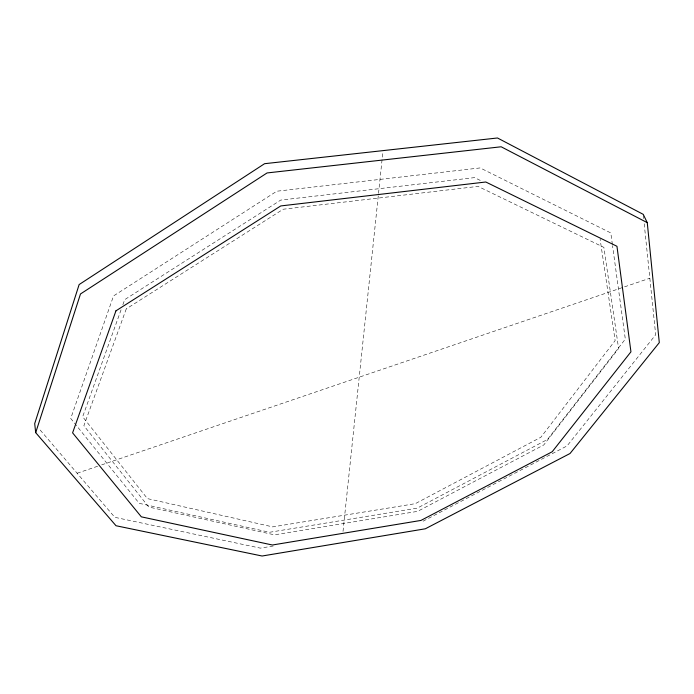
<?xml version="1.0" encoding="UTF-8"?>
<svg xmlns="http://www.w3.org/2000/svg" width="694" height="694" viewBox="0 0 694 694"><rect width="100%" height="100%" fill="white"/><g stroke="black" fill="none" stroke-linecap="round" stroke-linejoin="round"><path stroke-width="0.52" stroke-dasharray="3.47 2.6" d="M343.018 531.413L382.906 151.691M121.06 309.828L82.664 416.747L147.423 498.613L272.69 526.885L415.29 503.662L540.878 437.255L615.136 340.572L600.11 239.074M122.881 304.735L124.712 299.643L280.714 200.098L474.566 177.621L482.356 181.438M423.062 521.203L567.076 445.912L655.683 334.768L644.11 222.869M77.121 473.239L97.637 466.255M101.662 464.876L649.836 278.233M273.228 546.013L260.406 548.139L114.796 517.316L38.873 428.493M612.386 244.566L610.798 232.95L480.179 167.922L276.785 191.223L113.53 295.939L70.727 418.456L139.208 503.324L269.567 532.281L417.268 508.129L547.514 439.449L625.32 339.114L612.533 245.624M643.338 215.418L643.668 218.61M126.273 308.882L83.879 425.691L148.794 507.036L274.468 534.84L417.588 511.365L543.766 444.958L618.597 348.509L603.884 247.394L478.019 186.382L283.204 209.232L126.273 308.882"/><path stroke-width="1.04" d="M35.689 432.648L80.487 293.961L267.069 172.945L501.155 146.781L647.259 222.653L659.3 342.636L570.017 453.512L425.335 528.793L262.098 556.015L116.019 525.74L35.689 432.648L34.7 423.609L79.133 284.566L264.579 163.697L497.485 137.985L643.234 214.351L647.259 222.653M115.95 310.834L72.592 432.848L141.342 516.839L272.386 545.007L420.946 520.431L552.172 451.768L630.941 351.823L616.957 246.292L485.8 182.002L280.775 205.936L115.95 310.834"/></g></svg>
